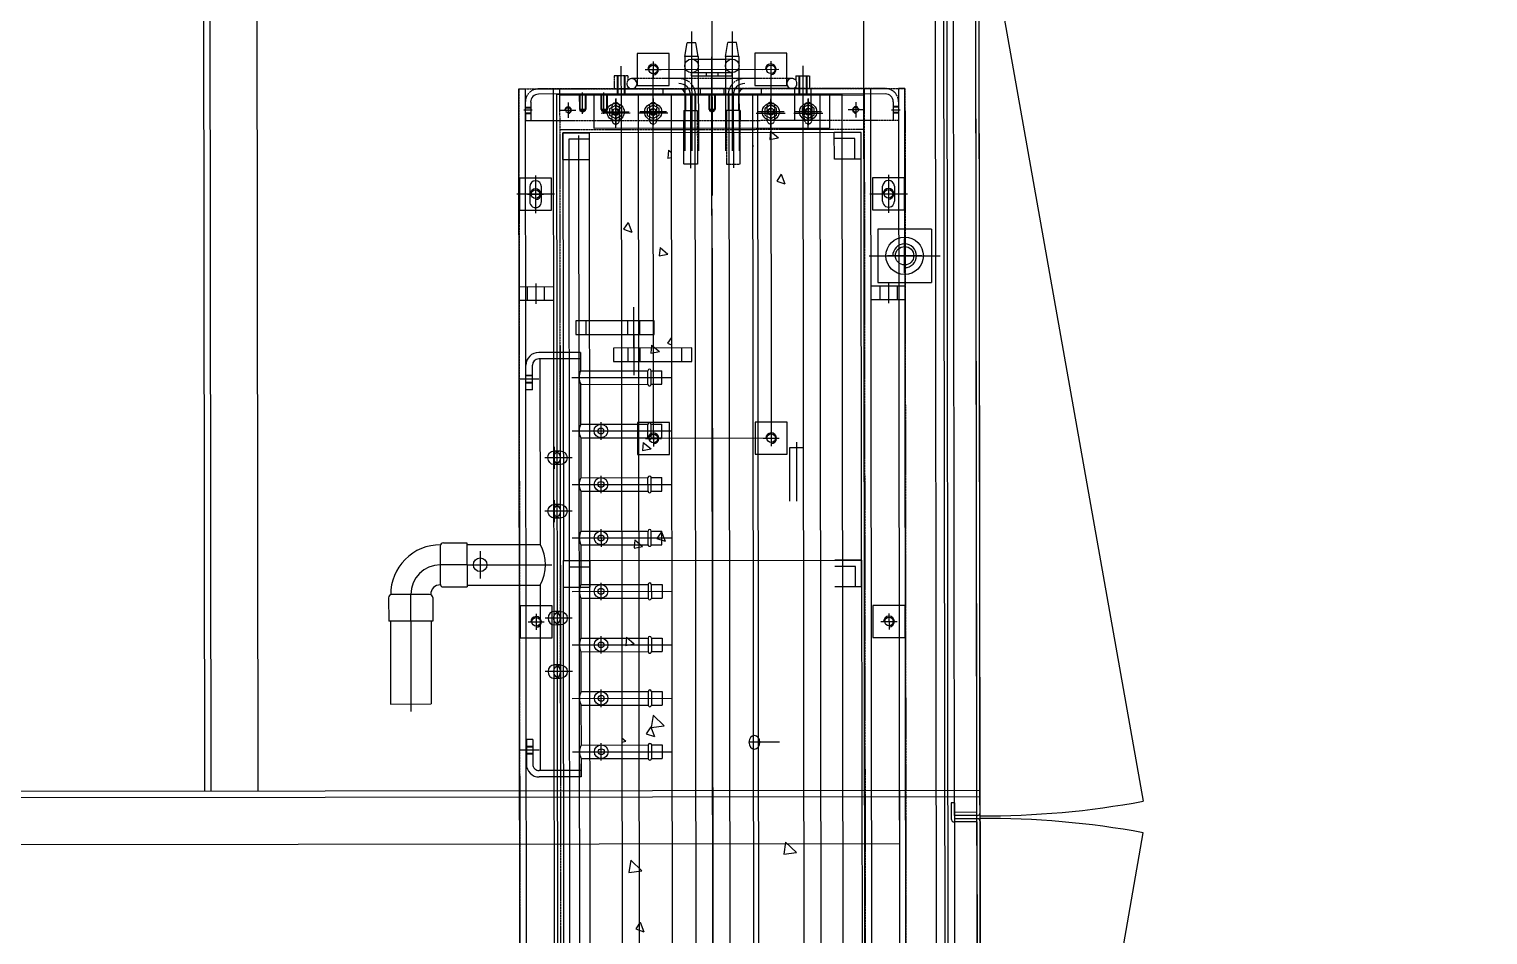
# Model space of a CAD drawing. Header units: feet. Extents: x -99009 to 3252343, y -11094690 to 9035152.
# Drawn here: x 2519766 to 2521130, y -1974309 to -1973462 of the extents above; entities that cross this region are included whole.
import ezdxf

# ---------------------------------------------------------------- set-up
doc = ezdxf.new("R2010")
doc.units = ezdxf.units.FT
doc.linetypes.add('PHANTOM', pattern=[2.5, 1.25, -0.25, 0.25, -0.25, 0.25, -0.25])
for name, color, linetype in [('1', 1, 'Continuous'), ('K-LINE', 7, 'Continuous'), ('栗本図面枠', 7, 'Continuous')]:
    doc.layers.add(name, color=color, linetype=linetype)

# ---------------------------------------------------------------- blocks, each defined once
blk = doc.blocks.new('K24582845e8a56')
at = {"layer": '栗本図面枠', "color": 1}
for p, q in [((-3201.5, 250, 0), (-2336.8, 402.5, 0)), ((-1444.6, 250.4, 0), (-2307.3, 402.5, 0)), ((-1334.6, 250, 0), (-3309.6, 250, 0)), ((-1334.6, 250, 0), (-3309.6, 250, 0)), ((-1337.6, 247, 0), (-3306.6, 247, 0)), ((-2326.1, 250, 0), (-3198.1, 250, 0)), ((-2326.6, 247, 0), (-3197.6, 247, 0)), ((-2347.1, 250, 0), (-2347.1, -1150, 0)), ((-2341.1, 250, 0), (-2341.1, -1150, 0)), ((-2326.6, 247, 0), (-2326.6, 226, 0)), ((-2323.6, 247.5, 0), (-2323.6, 226, 0)), ((-2320.6, 247.5, 0), (-2320.6, 226, 0)), ((-2318.1, 250, 0), (-1446.1, 250, 0)), ((-2317.6, 247, 0), (-2317.6, 226, 0)), ((-2317.6, 247, 0), (-1446.6, 247, 0)), ((-1440.6, 220, 0), (-3203.6, 220, 0)), ((-2323.6, 226, 0), (-3200.6, 226, 0)), ((-2335.6, 226, 0), (-2335.6, 223, 0)), ((-2335.6, 226, 0), (-1443.6, 226, 0)), ((-2335.6, 223, 0), (-2320.6, 223, 0)), ((-1337.6, 217, 0), (-3306.6, 217, 0)), ((-1345.6, 209, 0), (-3298.6, 209, 0)), ((-2872.1, 205, 0), (-2872.1, 155, 0)), ((-2872.1, 205, 0), (-2822.1, 205, 0)), ((-2847.1, 146.7, 0), (-2847.1, 213.3, 0)), ((-2822.1, 155, 0), (-2822.1, 205, 0)), ((-2847.1, 196, 0), (-2847.1, 164, 0)), ((-1334.6, 180.5, 0), (-3003.6, 180.5, 0)), ((-3003.6, 180.5, 0), (-3003.6, 174.5, 0)), ((-2890.1, 180, 0), (-2920.1, 180, 0)), ((-2920.1, 180, 0), (-2920.1, 150, 0)), ((-2905.1, 147.4, 0), (-2905.1, 182.6, 0)), ((-2890.1, 150, 0), (-2890.1, 180, 0)), ((-2880.4, 180, 0), (-2813.7, 180, 0)), ((-2831.1, 180, 0), (-2863.1, 180, 0)), ((-2818.6, 180.5, 0), (-2818.6, 148.4, 0)), ((-2805.9, 180.5, 0), (-2805.9, 148.4, 0)), ((-2490.1, 180, 0), (-2520.1, 180, 0)), ((-2520.1, 180, 0), (-2520.1, 150, 0)), ((-2490.1, 150, 0), (-2490.1, 180, 0)), ((-3003.6, 174.5, 0), (-1334.6, 174.5, 0)), ((-2991.2, 169.5, 0), (-2973.6, 169.5, 0)), ((-2986.6, 174.5, 0), (-2986.6, 169.5, 0)), ((-2986, 174.5, 0), (-2986, 169.5, 0)), ((-2983.6, 168, 0), (-2983.6, 176, 0)), ((-2981.2, 174.5, 0), (-2981.2, 169.5, 0)), ((-2980.6, 174.5, 0), (-2980.6, 169.5, 0)), ((-2922.7, 165, 0), (-2887.4, 165, 0)), ((-2912.6, 165, 0), (-2897.6, 165, 0)), ((-2912.1, 170.5, 0), (-2898.1, 170.5, 0)), ((-2905.1, 157.5, 0), (-2905.1, 172.5, 0)), ((-2821.7, 165, 0), (-2802.7, 165, 0)), ((-2818.6, 172.9, 0), (-2805.9, 172.9, 0)), ((-2512.6, 165, 0), (-2497.6, 165, 0)), ((-2505.1, 157.5, 0), (-2505.1, 172.5, 0)), ((-2297.1, 175, 0), (-2347.1, 175, 0)), ((-2297.1, 175, 0), (-2297.1, -1075, 0)), ((-2998.6, 162.1, 0), (-2998.6, -162.2, 0)), ((-2898.1, 159.5, 0), (-2912.1, 159.5, 0)), ((-2872.1, 155, 0), (-2822.1, 155, 0)), ((-2818.6, 156.9, 0), (-2805.9, 156.9, 0)), ((-1412.6, 142, 0), (-3231.6, 142, 0)), ((-3003.6, 148.4, 0), (-1334.6, 148.4, 0)), ((-2997.6, -142.4, 0), (-2997.6, 142.4, 0)), ((-2983.6, 141.6, 0), (-2983.6, 127.4, 0)), ((-2962.5, 139.4, 0), (-2962.5, 114.4, 0)), ((-2937.5, 139.4, 0), (-2962.5, 139.4, 0)), ((-2562.5, 139.4, 0), (-2962.5, 139.4, 0)), ((-2962.5, 139.4, 0), (-2962.5, -139.4, 0)), ((-2937.5, 139.4, 0), (-2937.5, 114.4, 0)), ((-2920.1, 150, 0), (-2890.1, 150, 0)), ((-2562.5, 139.4, 0), (-2562.5, 114.4, 0)), ((-2537.5, 139.4, 0), (-2562.5, 139.4, 0)), ((-2562.5, 139.4, 0), (-1375.7, 139.4, 0)), ((-2562.5, -139.4, 0), (-2562.5, 139.4, 0)), ((-2562.5, -139.4, 0), (-2562.5, 139.4, 0)), ((-2537.5, 139.4, 0), (-2537.5, 114.4, 0)), ((-2520.1, 150, 0), (-2490.1, 150, 0)), ((-2990.7, 134.5, 0), (-2976.4, 134.5, 0)), ((-2956.7, 133.6, 0), (-2956.7, 114.4, 0)), ((-2937.5, 133.6, 0), (-2956.7, 133.6, 0)), ((-2556.7, 133.6, 0), (-2556.7, 114.4, 0)), ((-2537.5, 133.6, 0), (-2556.7, 133.6, 0)), ((-2998.6, 121.4, 0), (-1339.6, 121.4, 0)), ((-2998.6, 42.6, 0), (-2998.6, 121.4, 0)), ((-2998.6, -110, 0), (-2998.6, 110, 0)), ((-2998.6, 110, 0), (-2966.6, 110, 0)), ((-2966.6, 110, 0), (-2966.6, -110, 0)), ((-2937.5, 114.4, 0), (-2962.5, 114.4, 0)), ((-2998.6, 100.8, 0), (-1339.6, 100.8, 0)), ((-2985.1, 95.5, 0), (-2988.3, 90, 0)), ((-2978.7, 95.5, 0), (-2985.1, 95.5, 0)), ((-2981.9, 102.5, 0), (-2981.9, 77.5, 0)), ((-2980.6, 76.4, 0), (-2980.6, 103.6, 0)), ((-2975.6, 90, 0), (-2978.7, 95.5, 0)), ((-3024.7, 85, 0), (-2988, 85, 0)), ((-3015.6, 88.6, 0), (-2998.6, 88.6, 0)), ((-3015.6, 88, 0), (-2998.6, 88, 0)), ((-3015.6, 82, 0), (-2998.6, 82, 0)), ((-2973.6, 92.7, 0), (-3003.6, 92.7, 0)), ((-2998.6, 85, 0), (-1339.6, 85, 0)), ((-2998.6, 38, 0), (-2998.6, 85, 0)), ((-2994.4, 90, 0), (-2969.4, 90, 0)), ((-2967, 90, 0), (-2994.1, 90, 0)), ((-2988.3, 90, 0), (-2985.1, 84.5, 0)), ((-2985.1, 84.5, 0), (-2978.7, 84.5, 0)), ((-2978.7, 84.5, 0), (-2975.6, 90, 0)), ((-2617.8, 85.1, 0), (-2668, 85.1, 0)), ((-2668, 72.4, 0), (-2668, 85.1, 0)), ((-3006.6, 70), (-3036.6, 70)), ((-3036.6, 70), (-3036.6, 40)), ((-3015.6, 81.4, 0), (-2998.6, 81.4, 0)), ((-3006.6, 40), (-3006.6, 70)), ((-2973.6, 77.4, 0), (-3003.6, 77.4, 0)), ((-2980.6, 41.4, 0), (-2980.6, 68.6, 0)), ((-2661.6, 70), (-2691.6, 70)), ((-2691.6, 70), (-2691.6, 40)), ((-2673, 78.7, 0), (-2617.8, 78.7, 0)), ((-2617.8, 72.4, 0), (-2668, 72.4, 0)), ((-2661.6, 40), (-2661.6, 70)), ((-3029.1, 55), (-3014.1, 55)), ((-3021.6, 47.5), (-3021.6, 62.5)), ((-3021.6, 55), (-2676.6, 55)), ((-3021.6, -55), (-3021.6, 55)), ((-2994.4, 55, 0), (-2969.4, 55, 0)), ((-2967, 55, 0), (-2994.1, 55, 0)), ((-2985.1, 60.5, 0), (-2988.3, 55, 0)), ((-2988.3, 55, 0), (-2985.1, 49.5, 0)), ((-2978.7, 60.5, 0), (-2985.1, 60.5, 0)), ((-2981.9, 67.5, 0), (-2981.9, 42.5, 0)), ((-2975.6, 55, 0), (-2978.7, 60.5, 0)), ((-2978.7, 49.5, 0), (-2975.6, 55, 0)), ((-2684.1, 55), (-2669.1, 55)), ((-2676.6, 47.5), (-2676.6, 62.5)), ((-2676.6, 55), (-2676.6, -55)), ((-2392.3, 62.4, 0), (-2392.3, 34, 0)), ((-3003.6, 46, 0), (-2998.6, 46, 0)), ((-2998.6, 42.6, 0), (-1339.6, 42.6, 0)), ((-2985.1, 49.5, 0), (-2978.7, 49.5, 0)), ((-3036.6, 40), (-3006.6, 40)), ((-2998.6, 38, 0), (-1339.6, 38, 0)), ((-2691.6, 40), (-2661.6, 40)), ((-3056.9, 19, 0), (-2945.5, 19, 0)), ((-3033.6, 25.3, 0), (-3046.6, 23.1, 0)), ((-3046.6, 23.1, 0), (-3046.6, 14.9, 0)), ((-3033.6, 12.6, 0), (-3046.6, 14.9, 0)), ((-3033.6, 25.3, 0), (-2945.5, 25.3, 0)), ((-3033.6, 25.3, 0), (-3033.6, 12.6, 0)), ((-3031.3, 12.6, 0), (-3031.3, 19, 0)), ((-3018.6, 12.6, 0), (-3018.6, 19, 0)), ((-3015.6, 19, 0), (-3018.6, 19, 0)), ((-3015.6, 12.6, 0), (-3015.6, 19, 0)), ((-1339.6, 16, 0), (-2998.6, 16, 0)), ((-2998.6, 16, 0), (-2998.6, -16, 0)), ((-2997.6, 24.7, 0), (-2983.1, 24.7, 0)), ((-2997.6, 20, 0), (-2929.4, 20, 0)), ((-2997.6, 15.2, 0), (-2983.1, 15.2, 0)), ((-2983.1, 26.3, 0), (-2983.1, 13.6, 0)), ((-2983.1, 26.3, 0), (-2973.6, 26.3, 0)), ((-2983.1, 13.6, 0), (-2973.6, 13.6, 0)), ((-3351.6, 0), (-2903.6, 0)), ((-3033.6, 12.6, 0), (-2945.5, 12.6, 0)), ((-3031.3, -12.7, 0), (-3031.3, 12.6, 0)), ((-3018.6, -12.7, 0), (-3018.6, 12.6, 0)), ((-3018.6, 5.5, 0), (-3015.6, 5.5, 0)), ((-3015.6, -12.7, 0), (-3015.6, 12.6, 0)), ((-3003.6, 11, 0), (-2998.6, 11, 0)), ((-2998.6, 3, 0), (-2984.2, 3, 0)), ((-2998.6, 2.4, 0), (-2983, 2.4, 0)), ((-2984.2, 3, 0), (-2984.2, -3, 0)), ((-2983, 2.4, 0), (-2983, -2.4, 0)), ((-2981.6, 0, 0), (-2983, 2.4, 0)), ((-2854.4, 0), (-1297.3, 0)), ((-3033.6, -12.7, 0), (-3046.6, -14.9, 0)), ((-3033.6, -12.7, 0), (-2945.5, -12.7, 0)), ((-3033.6, -12.7, 0), (-3033.6, -25.4, 0)), ((-1304.7, 0, 0), (-3033.4, 0, 0)), ((-3031.3, -19, 0), (-3031.3, -12.7, 0)), ((-3026.1, 0, 0), (-2951.1, 0, 0)), ((-3021.6, 0, 0), (-3012.6, 0, 0)), ((-3018.6, -5.5, 0), (-3015.6, -5.5, 0)), ((-3018.6, -19, 0), (-3018.6, -12.7, 0)), ((-2216.6, 0, 0), (-3018.4, 0, 0)), ((-3015.6, -19, 0), (-3015.6, -12.7, 0)), ((-3003.6, -11, 0), (-2998.6, -11, 0)), ((-2980.2, 0, 0), (-3000.1, 0, 0)), ((-2998.6, -2.4, 0), (-2983, -2.4, 0)), ((-2998.6, -3, 0), (-2984.2, -3, 0)), ((-2981.6, 0, 0), (-2983, -2.4, 0)), ((-3056.9, -19, 0), (-2945.5, -19, 0)), ((-3046.6, -14.9, 0), (-3046.6, -23.1, 0)), ((-3033.6, -25.4, 0), (-3046.6, -23.1, 0)), ((-3033.6, -25.4, 0), (-2945.5, -25.4, 0)), ((-3015.6, -19, 0), (-3018.6, -19, 0)), ((-2998.6, -16, 0), (-1339.6, -16, 0)), ((-2997.6, -15.3, 0), (-2983.1, -15.3, 0)), ((-2997.6, -20, 0), (-2929.4, -20, 0)), ((-2997.6, -24.8, 0), (-2983.1, -24.8, 0)), ((-2983.1, -26.4, 0), (-2983.1, -13.7, 0)), ((-2983.1, -13.7, 0), (-2973.6, -13.7, 0)), ((-2983.1, -26.4, 0), (-2973.6, -26.4, 0)), ((-2748.4, -19.2, 0), (-2761.1, -19.2, 0)), ((-2761.1, -19.2, 0), (-2761.1, -92.3, 0)), ((-2748.4, -92.3, 0), (-2748.4, -19.2, 0)), ((-3006.6, -40), (-3036.6, -40)), ((-3036.6, -40), (-3036.6, -70)), ((-3006.6, -70), (-3006.6, -40)), ((-2998.6, -38, 0), (-1339.6, -38, 0)), ((-2998.6, -85, 0), (-2998.6, -38, 0)), ((-2761.1, -28.7, 0), (-2748.4, -28.7, 0)), ((-2733.6, -131.2, 0), (-2733.6, -37.9, 0)), ((-2661.6, -40), (-2691.6, -40)), ((-2691.6, -40), (-2691.6, -70)), ((-2683.6, -131.2, 0), (-2683.6, -37.9, 0)), ((-2661.6, -70), (-2661.6, -40)), ((-2633.6, -131.2, 0), (-2633.6, -37.9, 0)), ((-2583.6, -131.2, 0), (-2583.6, -37.9, 0)), ((-2533.6, -131.2, 0), (-2533.6, -37.9, 0)), ((-2483.6, -131.2, 0), (-2483.6, -37.9, 0)), ((-2433.6, -131.2, 0), (-2433.6, -37.9, 0)), ((-2383.6, -131.2, 0), (-2383.6, -37.9, 0)), ((-3021.6, -62.5), (-3021.6, -47.5)), ((-3003.6, -46, 0), (-2998.6, -46, 0)), ((-2985.1, -49.5, 0), (-2988.3, -55, 0)), ((-2978.7, -49.5, 0), (-2985.1, -49.5, 0)), ((-2981.9, -42.5, 0), (-2981.9, -67.5, 0)), ((-2980.6, -41.4, 0), (-2980.6, -68.6, 0)), ((-2975.6, -55, 0), (-2978.7, -49.5, 0)), ((-2773.8, -54.3, 0), (-2786.5, -54.3, 0)), ((-2786.5, -54.3, 0), (-2786.5, -127.4, 0)), ((-2773.8, -127.4, 0), (-2773.8, -54.3, 0)), ((-2727.2, -47.2, 0), (-2739.9, -47.2, 0)), ((-2739.9, -57.2, 0), (-2739.9, -47.2, 0)), ((-2727.2, -57.2, 0), (-2727.2, -47.2, 0)), ((-2677.2, -47.2, 0), (-2689.9, -47.2, 0)), ((-2689.9, -57.2, 0), (-2689.9, -47.2, 0)), ((-2677.2, -57.2, 0), (-2677.2, -47.2, 0)), ((-2676.6, -62.5), (-2676.6, -47.5)), ((-2627.2, -47.2, 0), (-2639.9, -47.2, 0)), ((-2639.9, -57.2, 0), (-2639.9, -47.2, 0)), ((-2627.2, -57.2, 0), (-2627.2, -47.2, 0)), ((-2577.2, -47.2, 0), (-2589.9, -47.2, 0)), ((-2589.9, -57.2, 0), (-2589.9, -47.2, 0)), ((-2577.2, -57.2, 0), (-2577.2, -47.2, 0)), ((-2539.9, -47.2, 0), (-2527.2, -47.2, 0)), ((-2539.9, -57.2, 0), (-2539.9, -47.2, 0)), ((-2527.2, -57.2, 0), (-2527.2, -47.2, 0)), ((-2489.9, -47.2, 0), (-2477.2, -47.2, 0)), ((-2489.9, -57.2, 0), (-2489.9, -47.2, 0)), ((-2477.2, -57.2, 0), (-2477.2, -47.2, 0)), ((-2439.9, -47.2, 0), (-2427.2, -47.2, 0)), ((-2439.9, -57.2, 0), (-2439.9, -47.2, 0)), ((-2427.2, -57.2, 0), (-2427.2, -47.2, 0)), ((-2389.9, -47.2, 0), (-2377.2, -47.2, 0)), ((-2389.9, -57.2, 0), (-2389.9, -47.2, 0)), ((-2377.2, -57.2, 0), (-2377.2, -47.2, 0)), ((-3029.1, -55), (-3014.1, -55)), ((-2676.6, -55), (-3021.6, -55)), ((-2994.4, -55, 0), (-2969.4, -55, 0)), ((-2967, -55, 0), (-2994.1, -55, 0)), ((-2988.3, -55, 0), (-2985.1, -60.5, 0)), ((-2985.1, -60.5, 0), (-2978.7, -60.5, 0)), ((-2978.7, -60.5, 0), (-2975.6, -55, 0)), ((-2773.8, -67.8, 0), (-2786.5, -67.8, 0)), ((-2761.1, -67.8, 0), (-2748.4, -67.8, 0)), ((-2727.2, -57.2, 0), (-2739.9, -57.2, 0)), ((-2727.2, -60.2, 0), (-2739.9, -60.2, 0)), ((-2739.9, -123.1, 0), (-2739.9, -60.2, 0)), ((-2727.2, -123.1, 0), (-2727.2, -60.2, 0)), ((-2677.2, -57.2, 0), (-2689.9, -57.2, 0)), ((-2677.2, -60.2, 0), (-2689.9, -60.2, 0)), ((-2689.9, -123.1, 0), (-2689.9, -60.2, 0)), ((-2684.1, -55), (-2669.1, -55)), ((-2677.2, -123.1, 0), (-2677.2, -60.2, 0)), ((-2627.2, -57.2, 0), (-2639.9, -57.2, 0)), ((-2627.2, -60.2, 0), (-2639.9, -60.2, 0)), ((-2639.9, -123.1, 0), (-2639.9, -60.2, 0)), ((-2627.2, -123.1, 0), (-2627.2, -60.2, 0)), ((-2577.2, -57.2, 0), (-2589.9, -57.2, 0)), ((-2577.2, -60.2, 0), (-2589.9, -60.2, 0)), ((-2589.9, -123.1, 0), (-2589.9, -60.2, 0)), ((-2577.2, -123.1, 0), (-2577.2, -60.2, 0)), ((-2539.9, -57.2, 0), (-2527.2, -57.2, 0)), ((-2539.9, -60.2, 0), (-2527.2, -60.2, 0)), ((-2539.9, -123.1, 0), (-2539.9, -60.2, 0)), ((-2527.2, -123.1, 0), (-2527.2, -60.2, 0)), ((-2489.9, -57.2, 0), (-2477.2, -57.2, 0)), ((-2489.9, -60.2, 0), (-2477.2, -60.2, 0)), ((-2489.9, -123.1, 0), (-2489.9, -60.2, 0)), ((-2477.2, -123.1, 0), (-2477.2, -60.2, 0)), ((-2439.9, -57.2, 0), (-2427.2, -57.2, 0)), ((-2439.9, -60.2, 0), (-2427.2, -60.2, 0)), ((-2439.9, -123.1, 0), (-2439.9, -60.2, 0)), ((-2427.2, -123.1, 0), (-2427.2, -60.2, 0)), ((-2389.9, -57.2, 0), (-2377.2, -57.2, 0)), ((-2389.9, -60.2, 0), (-2377.2, -60.2, 0)), ((-2389.9, -123.1, 0), (-2389.9, -60.2, 0)), ((-2377.2, -123.1, 0), (-2377.2, -60.2, 0)), ((-3036.6, -70), (-3006.6, -70)), ((-3015.6, -81.4, 0), (-2998.6, -81.4, 0)), ((-2998.6, -145.1, 0), (-2998.6, -69.1, 0)), ((-2998.6, -69.1, 0), (-1339.6, -69.1, 0)), ((-2981.9, -102.5, 0), (-2981.9, -77.5, 0)), ((-2980.6, -76.4, 0), (-2980.6, -103.6, 0)), ((-2761, -73.3, 0), (-2799.3, -73.3, 0)), ((-2773.8, -78.8, 0), (-2786.5, -78.8, 0)), ((-2773.9, -73.3, 0), (-2735.6, -73.3, 0)), ((-2761.1, -78.8, 0), (-2748.4, -78.8, 0)), ((-2691.6, -70), (-2661.6, -70)), ((-3024.7, -85, 0), (-2988, -85, 0)), ((-3015.6, -82, 0), (-2998.6, -82, 0)), ((-3015.6, -88, 0), (-2998.6, -88, 0)), ((-3015.6, -88.6, 0), (-2998.6, -88.6, 0)), ((-2998.6, -85, 0), (-1339.6, -85, 0)), ((-2994.4, -90, 0), (-2969.4, -90, 0)), ((-2967, -90, 0), (-2994.1, -90, 0)), ((-2988.3, -90, 0), (-2985.1, -84.5, 0)), ((-2985.1, -95.5, 0), (-2988.3, -90, 0)), ((-2985.1, -84.5, 0), (-2978.7, -84.5, 0)), ((-2978.7, -84.5, 0), (-2975.6, -90, 0)), ((-2975.6, -90, 0), (-2978.7, -95.5, 0)), ((-2761.1, -92.3, 0), (-2748.4, -92.3, 0)), ((-2980.2, -101, 0), (-3000.1, -101, 0)), ((-2998.6, -98, 0), (-2984.2, -98, 0)), ((-2998.6, -98.6, 0), (-2983, -98.6, 0)), ((-2998.6, -103.4, 0), (-2983, -103.4, 0)), ((-2998.6, -104, 0), (-2984.2, -104, 0)), ((-2978.7, -95.5, 0), (-2985.1, -95.5, 0)), ((-2984.2, -98, 0), (-2984.2, -104, 0)), ((-2983, -98.6, 0), (-2983, -103.4, 0)), ((-2981.6, -101, 0), (-2983, -98.6, 0)), ((-2981.6, -101, 0), (-2983, -103.4, 0)), ((-2691.7, -104.2, 0), (-2675.4, -104.2, 0)), ((-2641.7, -104.2, 0), (-2625.4, -104.2, 0)), ((-2591.7, -104.2, 0), (-2575.4, -104.2, 0)), ((-2525.4, -104.2, 0), (-2541.7, -104.2, 0)), ((-2475.4, -104.2, 0), (-2491.7, -104.2, 0)), ((-2425.4, -104.2, 0), (-2441.7, -104.2, 0)), ((-2375.4, -104.2, 0), (-2391.7, -104.2, 0)), ((-2980.2, -121, 0), (-3000.1, -121, 0)), ((-2966.6, -110, 0), (-2998.6, -110, 0)), ((-2998.6, -118, 0), (-2984.2, -118, 0)), ((-2998.6, -118.6, 0), (-2983, -118.6, 0)), ((-2984.2, -118, 0), (-2984.2, -124, 0)), ((-2983, -118.6, 0), (-2983, -123.4, 0)), ((-2981.6, -121, 0), (-2983, -118.6, 0)), ((-2981.6, -121, 0), (-2983, -123.4, 0)), ((-2962.5, -139.4, 0), (-2962.5, -114.4, 0)), ((-2937.5, -114.4, 0), (-2962.5, -114.4, 0)), ((-2956.7, -133.6, 0), (-2956.7, -114.4, 0)), ((-2953.2, -115, 0), (-2028.4, -115, 0)), ((-2937.5, -139.4, 0), (-2937.5, -114.4, 0)), ((-2773.8, -117.9, 0), (-2786.5, -117.9, 0)), ((-2562.5, -139.4, 0), (-2562.5, -114.4, 0)), ((-2537.5, -114.4, 0), (-2562.5, -114.4, 0)), ((-2556.7, -133.6, 0), (-2556.7, -114.4, 0)), ((-2537.5, -139.4, 0), (-2537.5, -114.4, 0)), ((-2998.6, -123.4, 0), (-2983, -123.4, 0)), ((-2998.6, -124, 0), (-2984.2, -124, 0)), ((-2990.7, -134.5, 0), (-2976.4, -134.5, 0)), ((-2983.6, -141.6, 0), (-2983.6, -127.4, 0)), ((-2026.4, -124.5, 0), (-2959.8, -124.5, 0)), ((-2937.5, -133.6, 0), (-2956.7, -133.6, 0)), ((-2953.2, -134, 0), (-2037.9, -134, 0)), ((-2786.5, -127.4, 0), (-2773.8, -127.4, 0)), ((-2757.1, -123.1, 0), (-2757.1, -162.2, 0)), ((-2757.1, -123.1, 0), (-2744.9, -123.1, 0)), ((-2757.1, -123.1, 0), (-2739.9, -123.1, 0)), ((-2751.1, -123.1, 0), (-2751.1, -162.2, 0)), ((-2727.2, -123.1, 0), (-2689.9, -123.1, 0)), ((-2677.2, -123.1, 0), (-2639.9, -123.1, 0)), ((-2658.6, -131.1, 0), (-2658.6, -156.6, 0)), ((-2627.2, -123.1, 0), (-2589.9, -123.1, 0)), ((-2608.6, -131.1, 0), (-2608.6, -156.6, 0)), ((-2577.2, -123.1, 0), (-2539.9, -123.1, 0)), ((-2537.5, -133.6, 0), (-2556.7, -133.6, 0)), ((-2527.2, -123.1, 0), (-2489.9, -123.1, 0)), ((-2508.6, -131.1, 0), (-2508.6, -156.6, 0)), ((-2477.2, -123.1, 0), (-2439.9, -123.1, 0)), ((-2458.6, -131.1, 0), (-2458.6, -156.6, 0)), ((-2427.2, -123.1, 0), (-2389.9, -123.1, 0)), ((-2377.2, -123.1, 0), (-2360.1, -123.1, 0)), ((-2360.1, -123.1, 0), (-2372.2, -123.1, 0)), ((-2366.1, -123.1, 0), (-2366.1, -162.2, 0)), ((-2360.1, -123.1, 0), (-2360.1, -162.2, 0)), ((-3003.6, -148.4, 0), (-1334.6, -148.4, 0)), ((-2082.6, -145.1, 0), (-2998.6, -145.1, 0)), ((-2937.5, -139.4, 0), (-2962.5, -139.4, 0)), ((-2962.5, -139.4, 0), (-2562.5, -139.4, 0)), ((-2890.1, -150, 0), (-2920.1, -150, 0)), ((-2920.1, -150, 0), (-2920.1, -180, 0)), ((-2905.1, -147.4, 0), (-2905.1, -182.6, 0)), ((-2890.1, -180, 0), (-2890.1, -150, 0)), ((-2818.6, -180.5, 0), (-2818.6, -148.4, 0)), ((-2805.9, -180.5, 0), (-2805.9, -148.4, 0)), ((-2763.7, -142.2, 0), (-2353.4, -142.2, 0)), ((-2668.9, -148, 0), (-2648.3, -148, 0)), ((-2664.9, -142.2, 0), (-2664.9, -148, 0)), ((-2652.2, -142.2, 0), (-2652.2, -148, 0)), ((-2618.9, -148, 0), (-2598.3, -148, 0)), ((-2614.9, -142.2, 0), (-2614.9, -148, 0)), ((-2602.2, -142.2, 0), (-2602.2, -148, 0)), ((-2537.5, -139.4, 0), (-2562.5, -139.4, 0)), ((-1375.7, -139.4, 0), (-2562.5, -139.4, 0)), ((-2490.1, -150, 0), (-2520.1, -150, 0)), ((-2520.1, -150, 0), (-2520.1, -180, 0)), ((-2498.3, -148, 0), (-2518.9, -148, 0)), ((-2514.9, -142.2, 0), (-2514.9, -148, 0)), ((-2502.2, -142.2, 0), (-2502.2, -148, 0)), ((-2490.1, -180, 0), (-2490.1, -150, 0)), ((-2448.3, -148, 0), (-2468.9, -148, 0)), ((-2464.9, -142.2, 0), (-2464.9, -148, 0)), ((-2452.2, -142.2, 0), (-2452.2, -148, 0)), ((-2898.1, -159.5, 0), (-2912.1, -159.5, 0)), ((-2905.1, -172.5, 0), (-2905.1, -157.5, 0)), ((-2818.6, -157, 0), (-2805.9, -157, 0)), ((-2751.1, -161.2, 0), (-2577.6, -161.2, 0)), ((-2732.1, -162.2, 0), (-2732.1, -180.2, 0)), ((-2577.6, -229.5, 0), (-2577.6, -161.2, 0)), ((-2558.6, -229.5, 0), (-2558.6, -150.2, 0)), ((-2539.5, -229.5, 0), (-2539.5, -161.2, 0)), ((-2539.5, -161.2, 0), (-2366.1, -161.2, 0)), ((-2505.1, -172.5, 0), (-2505.1, -157.5, 0)), ((-2385.1, -162.2, 0), (-2385.1, -180.2, 0)), ((-3003.6, -180.5, 0), (-3003.6, -174.5, 0)), ((-3003.6, -174.5, 0), (-1334.6, -174.5, 0)), ((-2991.2, -169.5, 0), (-2973.6, -169.5, 0)), ((-2986.6, -174.5, 0), (-2986.6, -169.5, 0)), ((-2986, -174.5, 0), (-2986, -169.5, 0)), ((-2983.6, -168, 0), (-2983.6, -176, 0)), ((-2981.2, -174.5, 0), (-2981.2, -169.5, 0)), ((-2980.6, -174.5, 0), (-2980.6, -169.5, 0)), ((-2922.7, -165, 0), (-2887.4, -165, 0)), ((-2912.6, -165, 0), (-2897.6, -165, 0)), ((-2912.1, -170.5, 0), (-2898.1, -170.5, 0)), ((-2821.7, -165, 0), (-2802.7, -165, 0)), ((-2818.6, -173, 0), (-2805.9, -173, 0)), ((-2722.1, -168.2, 0), (-2745.1, -168.2, 0)), ((-2722.1, -174.2, 0), (-2745.1, -174.2, 0)), ((-2735.7, -168.1, 0), (-2735.7, -174.2, 0)), ((-2735.1, -168.1, 0), (-2735.1, -174.2, 0)), ((-2729.1, -168.1, 0), (-2729.1, -174.2, 0)), ((-2728.5, -168.1, 0), (-2728.5, -174.2, 0)), ((-2722.1, -168.2, 0), (-2722.1, -174.2, 0)), ((-2512.6, -165, 0), (-2497.6, -165, 0)), ((-2395.1, -168.2, 0), (-2372.1, -168.2, 0)), ((-2395.1, -168.2, 0), (-2395.1, -174.2, 0)), ((-2395.1, -174.2, 0), (-2372.1, -174.2, 0)), ((-2388.7, -168.1, 0), (-2388.7, -174.2, 0)), ((-2388.1, -168.1, 0), (-2388.1, -174.2, 0)), ((-2382.1, -168.1, 0), (-2382.1, -174.2, 0)), ((-2381.5, -168.1, 0), (-2381.5, -174.2, 0)), ((-1334.6, -180.5, 0), (-3003.6, -180.5, 0)), ((-2920.1, -180, 0), (-2890.1, -180, 0)), ((-2520.1, -180, 0), (-2490.1, -180, 0)), ((-2571.3, -217.2, 0), (-2545.9, -217.2, 0)), ((-2579.2, -229.5, 0), (-2537.9, -229.5, 0)), ((-2579.2, -251.5, 0), (-2579.2, -229.5, 0)), ((-2558.6, -229.5, 0), (-2558.6, -254.5, 0)), ((-2537.9, -251.5, 0), (-2537.9, -229.5, 0)), ((-2576.2, -254.5, 0), (-2540.9, -254.5, 0)), ((-2539.9, -254.5, 0), (-2539.9, -254.3, 0)), ((-2530.9, -263.5, 0), (-2530.7, -263.5, 0)), ((-2530.9, -264.5, 0), (-2530.9, -299.8, 0)), ((-2527.9, -261.5, 0), (-2505.9, -261.5, 0)), ((-2505.9, -261.5, 0), (-2505.9, -302.8, 0)), ((-2505.9, -263.1, 0), (-2428.5, -263.1, 0)), ((-2428.5, -301.2, 0), (-2428.5, -263.1, 0)), ((-2505.9, -282.2, 0), (-2530.9, -282.2, 0)), ((-2505.9, -282.2, 0), (-2421.5, -282.2, 0)), ((-2527.9, -302.8, 0), (-2505.9, -302.8, 0)), ((-2505.9, -301.2, 0), (-2428.5, -301.2, 0)), ((-2347.1, -425, 0), (-3234.6, -425, 0)), ((-2347.1, -469, 0), (-3309.6, -469, 0)), ((-2347.1, -475, 0), (-3309.6, -475, 0))]:
    blk.add_line(p, q, dxfattribs=at)
at = {"layer": '栗本図面枠', "color": 1, "linetype": 'PHANTOM'}
for p, q in [((-3003.6, 180.5, 0), (-1334.6, 180.5, 0)), ((-3003.6, -180.5, 0), (-3003.6, 180.5, 0)), ((-2991.2, 174.5, 0), (-2973.6, 174.5, 0)), ((-2973.6, 174.5, 0), (-2973.6, -174.5, 0)), ((-3003.6, 162.1, 0), (-3003.6, -162.2, 0)), ((-3003.6, 142.4, 0), (-1773.6, 142.4, 0)), ((-2965.5, -142.4, 0), (-2965.5, 142.4, 0)), ((-3015.6, 78.6, 0), (-3015.6, 91.3, 0)), ((-3015.6, 91.3, 0), (-3003.6, 91.3, 0)), ((-2987.1, 93.5, 0), (-2974.1, 93.5, 0)), ((-2974.1, 86.5, 0), (-2987.1, 86.5, 0)), ((-3015.6, 78.6, 0), (-3011, 78.6, 0)), ((-3013.1, 74.7, 0), (-3013.1, -74.8, 0)), ((-3005.6, 78.6, 0), (-3003.6, 78.6, 0)), ((-3003.6, 75.1, 0), (-3003.6, 75.1, 0)), ((-2987.1, 58.5, 0), (-2974.1, 58.5, 0)), ((-2974.1, 51.5, 0), (-2987.1, 51.5, 0)), ((-2933.1, 26.3, 0), (-2973.6, 26.3, 0)), ((-2973.6, 13.6, 0), (-2933.1, 13.6, 0)), ((-2933.1, 13.6, 0), (-2933.1, 26.3, 0)), ((-2973.6, -13.7, 0), (-2933.1, -13.7, 0)), ((-2933.1, -26.4, 0), (-2973.6, -26.4, 0)), ((-2933.1, -13.7, 0), (-2933.1, -26.4, 0)), ((-2974.1, -51.5, 0), (-2987.1, -51.5, 0)), ((-2987.1, -58.5, 0), (-2974.1, -58.5, 0)), ((-3015.6, -78.7, 0), (-3015.6, -91.4, 0)), ((-3015.6, -78.7, 0), (-3011, -78.7, 0)), ((-3005.6, -78.7, 0), (-3003.6, -78.7, 0)), ((-3003.6, -75.2, 0), (-3003.6, -75.2, 0)), ((-3015.6, -91.4, 0), (-3003.6, -91.4, 0)), ((-2974.1, -86.5, 0), (-2987.1, -86.5, 0)), ((-2987.1, -93.5, 0), (-2974.1, -93.5, 0)), ((-3003.6, -142.4, 0), (-1773.6, -142.4, 0)), ((-2991.2, -174.5, 0), (-2973.6, -174.5, 0)), ((-3003.6, -180.5, 0), (-1334.6, -180.5, 0))]:
    blk.add_line(p, q, dxfattribs=at)
at = {"layer": '栗本図面枠', "color": 1, "linetype": 'Continuous'}
for p, q in [((-2923.4, 64.8, 0), (-2914.5, 68.2, 0)), ((-2923.4, 64.8, 0), (-2914.5, 68.2, 0)), ((-2917.1, 60.6, 0), (-2914.5, 68.2, 0)), ((-2917.1, 60.6, 0), (-2914.5, 68.2, 0)), ((-2299, 68.1, 0), (-2289.1, 78.4, 0)), ((-2299, 68.1, 0), (-2289.1, 78.4, 0)), ((-2287.7, 66.3, 0), (-2289.1, 78.4, 0)), ((-2287.7, 66.3, 0), (-2289.1, 78.4, 0)), ((-2963.7, 54.8, 0), (-2957.6, 62.1, 0)), ((-2963.7, 54.8, 0), (-2957.6, 62.1, 0)), ((-2963.7, 54.8, 0), (-2956.1, 54.1, 0)), ((-2963.7, 54.8, 0), (-2956.1, 54.1, 0)), ((-2956.1, 54.1, 0), (-2957.6, 62, 0)), ((-2956.1, 54.1, 0), (-2957.6, 62, 0)), ((-2923.4, 64.8, 0), (-2917.1, 60.6, 0)), ((-2923.4, 64.8, 0), (-2917.1, 60.6, 0)), ((-2298.9, 68, 0), (-2287.6, 66.3, 0)), ((-2298.9, 68, 0), (-2287.6, 66.3, 0)), ((-2950.6, 38, 0), (-2949.9, 38.8, 0)), ((-2950.6, 38, 0), (-2949.9, 38.8, 0)), ((-2949.8, 38, 0), (-2949.9, 38.7, 0)), ((-2949.8, 38, 0), (-2949.9, 38.7, 0)), ((-2684.5, 38, 0), (-2684.3, 38.2, 0)), ((-2684.5, 38, 0), (-2684.3, 38.2, 0)), ((-2684.3, 38, 0), (-2684.3, 38.1, 0)), ((-2684.3, 38, 0), (-2684.3, 38.1, 0)), ((-2946.1, -40.7, 0), (-2943.8, -38, 0)), ((-2946.1, -40.7, 0), (-2943.8, -38, 0)), ((-2946.1, -40.7, 0), (-2938.5, -41.4, 0)), ((-2946.1, -40.7, 0), (-2938.5, -41.4, 0)), ((-2938.5, -41.5, 0), (-2939.1, -38, 0)), ((-2938.5, -41.5, 0), (-2939.1, -38, 0)), ((-2771, -38, 0), (-2765.5, -41.7, 0)), ((-2771, -38, 0), (-2765.5, -41.7, 0)), ((-2765.5, -41.7, 0), (-2764.2, -38, 0)), ((-2765.5, -41.7, 0), (-2764.2, -38, 0)), ((-2855, -48.7, 0), (-2848.9, -41.4, 0)), ((-2855, -48.7, 0), (-2848.9, -41.4, 0)), ((-2855, -48.7, 0), (-2847.4, -49.4, 0)), ((-2855, -48.7, 0), (-2847.4, -49.4, 0)), ((-2847.4, -49.4, 0), (-2848.9, -41.5, 0)), ((-2847.4, -49.4, 0), (-2848.9, -41.5, 0)), ((-2763.9, -56.7, 0), (-2757.8, -49.4, 0)), ((-2763.9, -56.7, 0), (-2757.8, -49.4, 0)), ((-2756.3, -57.4, 0), (-2757.8, -49.4, 0)), ((-2756.3, -57.4, 0), (-2757.8, -49.4, 0)), ((-2589.3, -47.6, 0), (-2580.4, -44.2, 0)), ((-2589.3, -47.6, 0), (-2580.4, -44.2, 0)), ((-2589.3, -47.6, 0), (-2583, -51.9, 0)), ((-2589.3, -47.6, 0), (-2583, -51.9, 0)), ((-2582.9, -51.9, 0), (-2580.4, -44.2, 0)), ((-2582.9, -51.9, 0), (-2580.4, -44.2, 0)), ((-2417.7, -55.6, 0), (-2407.8, -45.3, 0)), ((-2417.7, -55.6, 0), (-2407.8, -45.3, 0)), ((-2406.4, -57.4, 0), (-2407.8, -45.3, 0)), ((-2406.4, -57.4, 0), (-2407.8, -45.3, 0)), ((-2406.7, -57.8, 0), (-2397.9, -54.4, 0)), ((-2406.7, -57.8, 0), (-2397.9, -54.4, 0)), ((-2400.4, -62.1, 0), (-2397.9, -54.4, 0)), ((-2400.4, -62.1, 0), (-2397.9, -54.4, 0)), ((-2763.9, -56.7, 0), (-2756.3, -57.3, 0)), ((-2763.9, -56.7, 0), (-2756.3, -57.3, 0)), ((-2672.8, -64.6, 0), (-2666.7, -57.3, 0)), ((-2672.8, -64.6, 0), (-2666.7, -57.3, 0)), ((-2672.8, -64.6, 0), (-2665.2, -65.3, 0)), ((-2672.8, -64.6, 0), (-2665.2, -65.3, 0)), ((-2665.2, -65.4, 0), (-2666.7, -57.4, 0)), ((-2665.2, -65.4, 0), (-2666.7, -57.4, 0)), ((-2581.7, -72.6, 0), (-2575.6, -65.3, 0)), ((-2581.7, -72.6, 0), (-2575.6, -65.3, 0)), ((-2574.1, -73.3, 0), (-2575.6, -65.4, 0)), ((-2574.1, -73.3, 0), (-2575.6, -65.4, 0)), ((-2417.6, -55.7, 0), (-2406.4, -57.4, 0)), ((-2417.6, -55.7, 0), (-2406.4, -57.4, 0)), ((-2406.8, -57.8, 0), (-2400.4, -62.1, 0)), ((-2406.8, -57.8, 0), (-2400.4, -62.1, 0)), ((-2282.1, -76.7, 0), (-2272.2, -66.3, 0)), ((-2282.1, -76.7, 0), (-2272.2, -66.3, 0)), ((-2270.8, -78.4, 0), (-2272.2, -66.4, 0)), ((-2270.8, -78.4, 0), (-2272.2, -66.4, 0)), ((-2224.2, -68, 0), (-2215.3, -64.5, 0)), ((-2224.2, -68, 0), (-2215.3, -64.5, 0)), ((-2224.2, -68, 0), (-2217.9, -72.2, 0)), ((-2224.2, -68, 0), (-2217.9, -72.2, 0)), ((-2217.9, -72.2, 0), (-2215.3, -64.5, 0)), ((-2217.9, -72.2, 0), (-2215.3, -64.5, 0)), ((-2878.5, -78.4, 0), (-2869.6, -75, 0)), ((-2878.5, -78.4, 0), (-2869.6, -75, 0)), ((-2878.5, -78.4, 0), (-2872.2, -82.7, 0)), ((-2878.5, -78.4, 0), (-2872.2, -82.7, 0)), ((-2872.2, -82.7, 0), (-2869.6, -75, 0)), ((-2872.2, -82.7, 0), (-2869.6, -75, 0)), ((-2581.7, -72.6, 0), (-2574.2, -73.3, 0)), ((-2581.7, -72.6, 0), (-2574.2, -73.3, 0)), ((-2490.7, -80.6, 0), (-2483.1, -81.2, 0)), ((-2490.7, -80.6, 0), (-2483.1, -81.2, 0)), ((-2490.6, -80.6, 0), (-2484.5, -73.3, 0)), ((-2490.6, -80.6, 0), (-2484.5, -73.3, 0)), ((-2483, -81.3, 0), (-2484.5, -73.4, 0)), ((-2483, -81.3, 0), (-2484.5, -73.4, 0)), ((-2396.6, -85, 0), (-2393.4, -81.2, 0)), ((-2396.6, -85, 0), (-2393.4, -81.2, 0)), ((-2392.7, -85, 0), (-2393.4, -81.3, 0)), ((-2392.7, -85, 0), (-2393.4, -81.3, 0)), ((-2282.1, -76.7, 0), (-2270.8, -78.4, 0)), ((-2282.1, -76.7, 0), (-2270.8, -78.4, 0))]:
    blk.add_line(p, q, dxfattribs=at)
at = {"layer": '栗本図面枠', "color": 1}
for centre, radius in [((-2847.1, 180, 0), 17.5), ((-2847.1, 180, 0), 8.61), ((-2905.1, 165, 0), 4), ((-2505.1, 165, 0), 4), ((-2981.9, 90, 0), 8), ((-2981.9, 90, 0), 3.18), ((-3021.6, 55), 4), ((-2981.9, 55, 0), 8), ((-2981.9, 55, 0), 3.18), ((-2676.6, 55), 4), ((-3024.9, 19, 0), 6.35), ((-3024.9, -19, 0), 6.35), ((-3021.6, -55), 4), ((-2981.9, -55, 0), 8), ((-2981.9, -55, 0), 3.18), ((-2676.6, -55), 4), ((-2981.9, -90, 0), 8), ((-2981.9, -90, 0), 3.18), ((-2683.6, -104.2, 0), 6.35), ((-2683.6, -104.2, 0), 2.81), ((-2633.6, -104.2, 0), 6.35), ((-2633.6, -104.2, 0), 2.81), ((-2583.6, -104.2, 0), 6.35), ((-2583.6, -104.2, 0), 2.81), ((-2533.6, -104.2, 0), 6.35), ((-2533.6, -104.2, 0), 2.81), ((-2483.6, -104.2, 0), 6.35), ((-2483.6, -104.2, 0), 2.81), ((-2433.6, -104.2, 0), 6.35), ((-2433.6, -104.2, 0), 2.81), ((-2383.6, -104.2, 0), 6.35), ((-2383.6, -104.2, 0), 2.81), ((-2658.6, -142.2, 0), 6.35), ((-2608.6, -142.2, 0), 6.35), ((-2508.6, -142.2, 0), 6.35), ((-2458.6, -142.2, 0), 6.35), ((-2905.1, -165, 0), 4), ((-2505.1, -165, 0), 4), ((-2558.6, -217.2, 0), 6.35)]:
    blk.add_circle(centre, radius, dxfattribs=at)
at = {"layer": '栗本図面枠', "color": 1, "linetype": 'PHANTOM'}
for centre in [(-2983.6, 134.5, 0), (-2983.6, -134.5, 0)]:
    blk.add_circle(centre, 2.4, dxfattribs=at)
at = {"layer": '栗本図面枠', "color": 1}
for centre, radius, start, end in [((-3124.9, 256, 0), 801.6, 359.5711, 10.5288), ((-1519.2, 256, 0), 801.6, 169.4712, 180.4289), ((-2326.1, 247.5, 0), 2.5, 0, 90), ((-2318.1, 247.5, 0), 2.5, 90, 180), ((-2320.6, 226, 0), 3, 270, 0), ((-2847.1, 180, 0), 11.1, 0, 270), ((-2991.2, 162.1, 0), 7.35, 90, 180), ((-2912.1, 165, 0), 5.5, 90, 270), ((-2905.1, 165, 0), 5, 0, 270), ((-2898.1, 165, 0), 5.5, 270, 90), ((-2505.1, 165, 0), 5, 0, 270), ((-2981.9, 90, 0), 2.58, 210, 120), ((-3008.3, 74.7, 0), 4.75, 180, 0), ((-3021.6, 55), 5, 0, 270), ((-2981.9, 55, 0), 2.58, 210, 120), ((-2676.6, 55), 5, 0, 270), ((-2997.6, 30.7, 0), 10.8, 180, 270), ((-2997.6, 30.7, 0), 6, 180, 270), ((-2997.6, 30.7, 0), 15.5, 247.226, 270), ((-2997.6, -30.8, 0), 10.8, 90, 180), ((-2997.6, -30.8, 0), 15.5, 90, 112.774), ((-2997.6, -30.8, 0), 6, 90, 180), ((-3021.6, -55), 5, 0, 270), ((-2981.9, -55, 0), 2.58, 210, 120), ((-2676.6, -55), 5, 0, 270), ((-2739.9, -58.7, 0), 1.5, 90, 270), ((-2727.2, -58.7, 0), 1.5, 270, 90), ((-2689.9, -58.7, 0), 1.5, 90, 270), ((-2677.2, -58.7, 0), 1.5, 270, 90), ((-2639.9, -58.7, 0), 1.5, 90, 270), ((-2627.2, -58.7, 0), 1.5, 270, 90), ((-2589.9, -58.7, 0), 1.5, 90, 270), ((-2577.2, -58.7, 0), 1.5, 270, 90), ((-2539.9, -58.7, 0), 1.5, 90, 270), ((-2527.2, -58.7, 0), 1.5, 270, 90), ((-2489.9, -58.7, 0), 1.5, 90, 270), ((-2477.2, -58.7, 0), 1.5, 270, 90), ((-2439.9, -58.7, 0), 1.5, 90, 270), ((-2427.2, -58.7, 0), 1.5, 270, 90), ((-2389.9, -58.7, 0), 1.5, 90, 270), ((-2377.2, -58.7, 0), 1.5, 270, 90), ((-3008.3, -74.8, 0), 4.75, 0, 180), ((-2981.9, -90, 0), 2.58, 240, 150), ((-2733.6, -110, 0), 14.5, 244.0857, 295.9143), ((-2683.6, -110, 0), 14.5, 244.0857, 295.9143), ((-2633.6, -110, 0), 14.5, 244.0857, 295.9143), ((-2583.6, -110, 0), 14.5, 244.0857, 295.9143), ((-2533.6, -110, 0), 14.5, 244.0857, 295.9143), ((-2483.6, -110, 0), 14.5, 244.0857, 295.9143), ((-2433.6, -110, 0), 14.5, 244.0857, 295.9143), ((-2383.6, -110, 0), 14.5, 244.0857, 295.9143), ((-2991.2, -162.2, 0), 7.35, 180, 270), ((-2912.1, -165, 0), 5.5, 90, 270), ((-2905.1, -165, 0), 5, 0, 270), ((-2898.1, -165, 0), 5.5, 270, 90), ((-2745.1, -162.2, 0), 12, 180, 270), ((-2745.1, -162.2, 0), 6, 180, 270), ((-2558.6, -194.5, 0), 38.4, 60.2292, 119.7708), ((-2505.1, -165, 0), 5, 0, 270), ((-2372.1, -162.2, 0), 6, 270, 0), ((-2372.1, -162.2, 0), 12, 270, 0), ((-2576.2, -251.5, 0), 3, 180, 270), ((-2530.9, -254.5, 0), 46.4, 179.7332, 270.2668), ((-2530.9, -254.5, 0), 27.6, 180, 270), ((-2540.9, -251.5, 0), 3, 270, 0), ((-2530.9, -254.5, 0), 9, 180, 270), ((-2527.9, -264.5, 0), 3, 90, 180), ((-2527.9, -299.8, 0), 3, 180, 270)]:
    blk.add_arc(centre, radius, start, end, dxfattribs=at)
at = {"layer": '栗本図面枠', "color": 1, "linetype": 'PHANTOM'}
for centre, radius, start, end in [((-2991.2, 162.1, 0), 12.3, 90, 180), ((-2983.6, 134.5, 0), 3, 90, 0), ((-2987.1, 90, 0), 3.5, 90, 270), ((-2974.1, 90, 0), 3.5, 270, 90), ((-3008.3, 74.7, 0), 4.75, 0, 180), ((-2987.1, 55, 0), 3.5, 90, 270), ((-2974.1, 55, 0), 3.5, 270, 90), ((-2997.6, 30.7, 0), 15.5, 180, 247.226), ((-2997.6, -30.8, 0), 15.5, 112.774, 180), ((-2987.1, -55, 0), 3.5, 90, 270), ((-2974.1, -55, 0), 3.5, 270, 90), ((-3008.3, -74.8, 0), 4.75, 180, 0), ((-2987.1, -90, 0), 3.5, 90, 270), ((-2974.1, -90, 0), 3.5, 270, 90), ((-2983.6, -134.5, 0), 3, 0, 270), ((-2991.2, -162.2, 0), 12.3, 180, 270)]:
    blk.add_arc(centre, radius, start, end, dxfattribs=at)
at = {"layer": '栗本図面枠', "color": 1, "extrusion": (0, 0, -1)}
for centre, ratio in [((-2392.3, 39, 0), 0.805302), ((-2508.6, -148, 0), 0.915862), ((-2458.6, -148, 0), 0.915862)]:
    blk.add_ellipse(centre, major_axis=(-6.35, 0), ratio=ratio, dxfattribs=at)
at = {"layer": '栗本図面枠', "color": 1}
for centre in [(-2658.6, -148, 0), (-2608.6, -148, 0)]:
    blk.add_ellipse(centre, major_axis=(6.35, 0), ratio=0.915862, dxfattribs=at)

msp = doc.modelspace()

# ---------------------------------------------------------------- linework, layer by layer
at = {"layer": '1'}
msp.add_arc((2520410.24778, -1978395.99612), 100000, 84.1346387202, 194.3871675539, dxfattribs=at)

# ---------------------------------------------------------------- block references
at = {"layer": 'K-LINE', "color": 2, "linetype": 'Continuous', "lineweight": 15, "rotation": 270.0650517140735}
msp.add_blockref('K24582845e8a56', (2520408.11897, -1976520.99344), dxfattribs=at)

doc.saveas('drawing.dxf')
